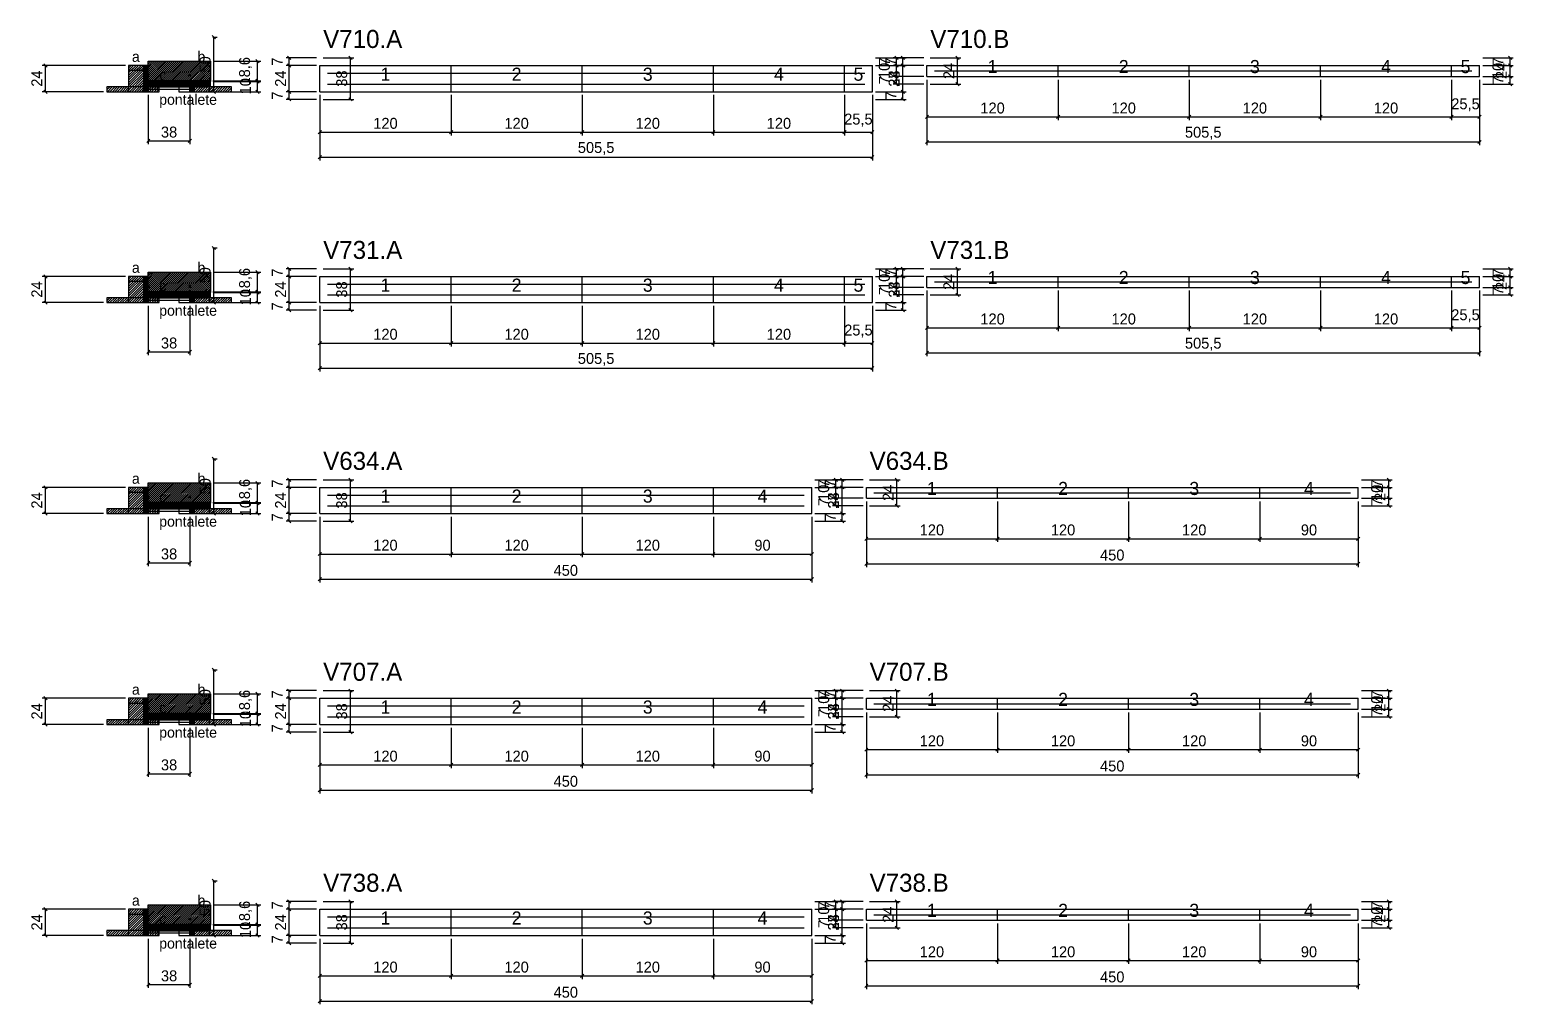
# Model space of a CAD drawing. Extents: x -10500 to 3070, y -6649 to 1250.
# Drawn here: x -69 to 1289, y -5684 to -4792 of the extents above; entities that cross this region are included whole.
import ezdxf
from ezdxf.enums import TextEntityAlignment as Align

# ---------------------------------------------------------------- set-up
doc = ezdxf.new("R2010")
doc.units = 0
for name, color, linetype in [('5', 5, 'Continuous'), ('CONCRETO', 251, 'Continuous'), ('COTA', 241, 'Continuous'), ('detalhes', 7, 'Continuous'), ('ESTRUTURACAO', 7, 'Continuous'), ('Hachura', 251, 'Continuous'), ('Madeira', 126, 'Continuous'), ('NOMENCLATURA', 7, 'Continuous'), ('Painéis', 200, 'Continuous'), ('SARR_2.2x7', 40, 'Continuous')]:
    doc.layers.add(name, color=color, linetype=linetype)
doc.dimstyles.new('PAINEL', dxfattribs={"dimtxt": 10, "dimasz": 3, "dimexe": 3, "dimexo": 3, "dimgap": 3, "dimtad": 1, "dimblk": 'OBLIQUE', "dimblk1": 'OBLIQUE', "dimcen": 2.5, "dimclrd": 4, "dimclre": 4, "dimclrt": 240, "dimazin": 3, "dimtfac": 1, "dimtmove": 0, "dimatfit": 3})

# ---------------------------------------------------------------- blocks, each defined once
blk = doc.blocks.new('PAR_ESQ')
for p, q in [((-1, -1), (1, 1)), ((-1, 1), (1, -1))]:
    blk.add_line(p, q)
blk = doc.blocks.new('PAR_FUNDO_ESQ')
for p, q in [((-1, -1), (1, 1)), ((-1, 1), (1, -1))]:
    blk.add_line(p, q)
blk = doc.blocks.new('PAR_FUNDO_DIR')
for p, q in [((-1, -1), (1, 1)), ((-1, 1), (1, -1))]:
    blk.add_line(p, q)
blk = doc.blocks.new('par_int_esq')
for p, q in [((-1, -1), (1, 1)), ((-1, 1), (1, -1))]:
    blk.add_line(p, q)
blk = doc.blocks.new('par_int_dir')
for p, q in [((-1, -1), (1, 1)), ((-1, 1), (1, -1))]:
    blk.add_line(p, q)
blk = doc.blocks.new('_OBLIQUE')
at = {"color": 0, "linetype": 'BYBLOCK'}
blk.add_line((-0.5, -0.5), (0.5, 0.5), dxfattribs=at)

msp = doc.modelspace()

# ---------------------------------------------------------------- hatches: boundary and pattern name
at = {"layer": 'COTA'}
h = msp.add_hatch(dxfattribs=at)
h.set_pattern_fill('ANSI31', scale=0.4)
h.paths.add_polyline_path([(40, -4841), (40, -4821), (97, -4821), (97, -4839.6), (78, -4839.6), (78, -4841)])
h = msp.add_hatch(dxfattribs=at)
h.set_pattern_fill('ANSI31', scale=0.4)
h.paths.add_polyline_path([(40, -5034), (40, -5014), (97, -5014), (97, -5032.6), (78, -5032.6), (78, -5034)])
h = msp.add_hatch(dxfattribs=at)
h.set_pattern_fill('ANSI31', scale=0.4)
h.paths.add_polyline_path([(40, -5227), (40, -5207), (97, -5207), (97, -5225.6), (78, -5225.6), (78, -5227)])
h = msp.add_hatch(dxfattribs=at)
h.set_pattern_fill('ANSI31', scale=0.4)
h.paths.add_polyline_path([(40, -5420), (40, -5400), (97, -5400), (97, -5418.6), (78, -5418.6), (78, -5420)])
h = msp.add_hatch(dxfattribs=at)
h.set_pattern_fill('ANSI31', scale=0.4)
h.paths.add_polyline_path([(40, -5613), (40, -5593), (97, -5593), (97, -5611.6), (78, -5611.6), (78, -5613)])
at = {"layer": 'Hachura'}
h = msp.add_hatch(dxfattribs=at)
h.set_pattern_fill('ANSI31', scale=0.5)
h.paths.add_polyline_path([(22, -4849), (36, -4849), (36, -4825), (22, -4825)])
h = msp.add_hatch(dxfattribs=at)
h.set_pattern_fill('ANSI31', scale=0.5)
h.paths.add_polyline_path([(22, -4829.4), (36, -4829.4), (36, -4825), (22, -4825)])
h = msp.add_hatch(dxfattribs=at)
h.set_pattern_fill('SOLID')
h.paths.add_polyline_path([(36, -4849), (40, -4849), (40, -4825), (36, -4825)])
h = msp.add_hatch(dxfattribs=at)
h.set_pattern_fill('ANSI31', scale=0.5)
h.paths.add_polyline_path([(2, -4849), (22, -4849), (22, -4844.6), (2, -4844.6)])
h = msp.add_hatch(dxfattribs=at)
h.set_pattern_fill('SOLID')
h.paths.add_polyline_path([(40, -4844.6), (78, -4844.6), (78, -4841), (40, -4841)])
h = msp.add_hatch(dxfattribs=at)
h.set_pattern_fill('ANSI31', scale=0.5)
h.paths.add_polyline_path([(40, -4849), (50, -4849), (50, -4844.6), (40, -4844.6)])
h = msp.add_hatch(dxfattribs=at)
h.set_pattern_fill('SOLID')
h.paths.add_polyline_path([(78, -4849), (82, -4849), (82, -4839), (78, -4839)])
h = msp.add_hatch(dxfattribs=at)
h.set_pattern_fill('SOLID')
h.paths.add_polyline_path([(78, -4839), (97, -4839), (97, -4845), (78, -4845)])
h = msp.add_hatch(dxfattribs=at)
h.set_pattern_fill('ANSI31', scale=0.5)
h.paths.add_polyline_path([(82, -4849), (96, -4849), (96, -4839), (82, -4839)])
h = msp.add_hatch(dxfattribs=at)
h.set_pattern_fill('ANSI31', scale=0.5)
h.paths.add_polyline_path([(82, -4843.4), (96, -4843.4), (96, -4839), (82, -4839)])
h = msp.add_hatch(dxfattribs=at)
h.set_pattern_fill('ANSI31', scale=0.5)
h.paths.add_polyline_path([(96, -4849), (116, -4849), (116, -4844.6), (96, -4844.6)])
h = msp.add_hatch(dxfattribs=at)
h.set_pattern_fill('ANSI31', scale=0.5)
h.paths.add_polyline_path([(22, -5042), (36, -5042), (36, -5018), (22, -5018)])
h = msp.add_hatch(dxfattribs=at)
h.set_pattern_fill('ANSI31', scale=0.5)
h.paths.add_polyline_path([(22, -5022.4), (36, -5022.4), (36, -5018), (22, -5018)])
h = msp.add_hatch(dxfattribs=at)
h.set_pattern_fill('SOLID')
h.paths.add_polyline_path([(36, -5042), (40, -5042), (40, -5018), (36, -5018)])
h = msp.add_hatch(dxfattribs=at)
h.set_pattern_fill('SOLID')
h.paths.add_polyline_path([(40, -5037.6), (78, -5037.6), (78, -5034), (40, -5034)])
h = msp.add_hatch(dxfattribs=at)
h.set_pattern_fill('SOLID')
h.paths.add_polyline_path([(78, -5042), (82, -5042), (82, -5032), (78, -5032)])
h = msp.add_hatch(dxfattribs=at)
h.set_pattern_fill('SOLID')
h.paths.add_polyline_path([(78, -5032), (97, -5032), (97, -5038), (78, -5038)])
h = msp.add_hatch(dxfattribs=at)
h.set_pattern_fill('ANSI31', scale=0.5)
h.paths.add_polyline_path([(82, -5042), (96, -5042), (96, -5032), (82, -5032)])
h = msp.add_hatch(dxfattribs=at)
h.set_pattern_fill('ANSI31', scale=0.5)
h.paths.add_polyline_path([(82, -5036.4), (96, -5036.4), (96, -5032), (82, -5032)])
h = msp.add_hatch(dxfattribs=at)
h.set_pattern_fill('ANSI31', scale=0.5)
h.paths.add_polyline_path([(2, -5042), (22, -5042), (22, -5037.6), (2, -5037.6)])
h = msp.add_hatch(dxfattribs=at)
h.set_pattern_fill('ANSI31', scale=0.5)
h.paths.add_polyline_path([(40, -5042), (50, -5042), (50, -5037.6), (40, -5037.6)])
h = msp.add_hatch(dxfattribs=at)
h.set_pattern_fill('ANSI31', scale=0.5)
h.paths.add_polyline_path([(96, -5042), (116, -5042), (116, -5037.6), (96, -5037.6)])
h = msp.add_hatch(dxfattribs=at)
h.set_pattern_fill('ANSI31', scale=0.5)
h.paths.add_polyline_path([(22, -5235), (36, -5235), (36, -5211), (22, -5211)])
h = msp.add_hatch(dxfattribs=at)
h.set_pattern_fill('ANSI31', scale=0.5)
h.paths.add_polyline_path([(22, -5215.4), (36, -5215.4), (36, -5211), (22, -5211)])
h = msp.add_hatch(dxfattribs=at)
h.set_pattern_fill('SOLID')
h.paths.add_polyline_path([(36, -5235), (40, -5235), (40, -5211), (36, -5211)])
h = msp.add_hatch(dxfattribs=at)
h.set_pattern_fill('SOLID')
h.paths.add_polyline_path([(78, -5235), (82, -5235), (82, -5225), (78, -5225)])
h = msp.add_hatch(dxfattribs=at)
h.set_pattern_fill('SOLID')
h.paths.add_polyline_path([(78, -5225), (97, -5225), (97, -5231), (78, -5231)])
h = msp.add_hatch(dxfattribs=at)
h.set_pattern_fill('ANSI31', scale=0.5)
h.paths.add_polyline_path([(82, -5235), (96, -5235), (96, -5225), (82, -5225)])
h = msp.add_hatch(dxfattribs=at)
h.set_pattern_fill('ANSI31', scale=0.5)
h.paths.add_polyline_path([(82, -5229.4), (96, -5229.4), (96, -5225), (82, -5225)])
h = msp.add_hatch(dxfattribs=at)
h.set_pattern_fill('ANSI31', scale=0.5)
h.paths.add_polyline_path([(2, -5235), (22, -5235), (22, -5230.6), (2, -5230.6)])
h = msp.add_hatch(dxfattribs=at)
h.set_pattern_fill('SOLID')
h.paths.add_polyline_path([(40, -5230.6), (78, -5230.6), (78, -5227), (40, -5227)])
h = msp.add_hatch(dxfattribs=at)
h.set_pattern_fill('ANSI31', scale=0.5)
h.paths.add_polyline_path([(40, -5235), (50, -5235), (50, -5230.6), (40, -5230.6)])
h = msp.add_hatch(dxfattribs=at)
h.set_pattern_fill('ANSI31', scale=0.5)
h.paths.add_polyline_path([(96, -5235), (116, -5235), (116, -5230.6), (96, -5230.6)])
h = msp.add_hatch(dxfattribs=at)
h.set_pattern_fill('ANSI31', scale=0.5)
h.paths.add_polyline_path([(22, -5428), (36, -5428), (36, -5404), (22, -5404)])
h = msp.add_hatch(dxfattribs=at)
h.set_pattern_fill('ANSI31', scale=0.5)
h.paths.add_polyline_path([(22, -5408.4), (36, -5408.4), (36, -5404), (22, -5404)])
h = msp.add_hatch(dxfattribs=at)
h.set_pattern_fill('SOLID')
h.paths.add_polyline_path([(36, -5428), (40, -5428), (40, -5404), (36, -5404)])
h = msp.add_hatch(dxfattribs=at)
h.set_pattern_fill('ANSI31', scale=0.5)
h.paths.add_polyline_path([(2, -5428), (22, -5428), (22, -5423.6), (2, -5423.6)])
h = msp.add_hatch(dxfattribs=at)
h.set_pattern_fill('SOLID')
h.paths.add_polyline_path([(40, -5423.6), (78, -5423.6), (78, -5420), (40, -5420)])
h = msp.add_hatch(dxfattribs=at)
h.set_pattern_fill('ANSI31', scale=0.5)
h.paths.add_polyline_path([(40, -5428), (50, -5428), (50, -5423.6), (40, -5423.6)])
h = msp.add_hatch(dxfattribs=at)
h.set_pattern_fill('SOLID')
h.paths.add_polyline_path([(78, -5428), (82, -5428), (82, -5418), (78, -5418)])
h = msp.add_hatch(dxfattribs=at)
h.set_pattern_fill('SOLID')
h.paths.add_polyline_path([(78, -5418), (97, -5418), (97, -5424), (78, -5424)])
h = msp.add_hatch(dxfattribs=at)
h.set_pattern_fill('ANSI31', scale=0.5)
h.paths.add_polyline_path([(82, -5428), (96, -5428), (96, -5418), (82, -5418)])
h = msp.add_hatch(dxfattribs=at)
h.set_pattern_fill('ANSI31', scale=0.5)
h.paths.add_polyline_path([(82, -5422.4), (96, -5422.4), (96, -5418), (82, -5418)])
h = msp.add_hatch(dxfattribs=at)
h.set_pattern_fill('ANSI31', scale=0.5)
h.paths.add_polyline_path([(96, -5428), (116, -5428), (116, -5423.6), (96, -5423.6)])
h = msp.add_hatch(dxfattribs=at)
h.set_pattern_fill('ANSI31', scale=0.5)
h.paths.add_polyline_path([(22, -5621), (36, -5621), (36, -5597), (22, -5597)])
h = msp.add_hatch(dxfattribs=at)
h.set_pattern_fill('ANSI31', scale=0.5)
h.paths.add_polyline_path([(22, -5601.4), (36, -5601.4), (36, -5597), (22, -5597)])
h = msp.add_hatch(dxfattribs=at)
h.set_pattern_fill('SOLID')
h.paths.add_polyline_path([(36, -5621), (40, -5621), (40, -5597), (36, -5597)])
h = msp.add_hatch(dxfattribs=at)
h.set_pattern_fill('ANSI31', scale=0.5)
h.paths.add_polyline_path([(2, -5621), (22, -5621), (22, -5616.6), (2, -5616.6)])
h = msp.add_hatch(dxfattribs=at)
h.set_pattern_fill('SOLID')
h.paths.add_polyline_path([(40, -5616.6), (78, -5616.6), (78, -5613), (40, -5613)])
h = msp.add_hatch(dxfattribs=at)
h.set_pattern_fill('ANSI31', scale=0.5)
h.paths.add_polyline_path([(40, -5621), (50, -5621), (50, -5616.6), (40, -5616.6)])
h = msp.add_hatch(dxfattribs=at)
h.set_pattern_fill('SOLID')
h.paths.add_polyline_path([(78, -5621), (82, -5621), (82, -5611), (78, -5611)])
h = msp.add_hatch(dxfattribs=at)
h.set_pattern_fill('SOLID')
h.paths.add_polyline_path([(78, -5611), (97, -5611), (97, -5617), (78, -5617)])
h = msp.add_hatch(dxfattribs=at)
h.set_pattern_fill('ANSI31', scale=0.5)
h.paths.add_polyline_path([(82, -5621), (96, -5621), (96, -5611), (82, -5611)])
h = msp.add_hatch(dxfattribs=at)
h.set_pattern_fill('ANSI31', scale=0.5)
h.paths.add_polyline_path([(82, -5615.4), (96, -5615.4), (96, -5611), (82, -5611)])
h = msp.add_hatch(dxfattribs=at)
h.set_pattern_fill('ANSI31', scale=0.5)
h.paths.add_polyline_path([(96, -5621), (116, -5621), (116, -5616.6), (96, -5616.6)])
at = {"layer": 'HACHURACONCRETO'}
h = msp.add_hatch(dxfattribs=at)
h.set_pattern_fill('ANSI31', scale=0.3)
h.paths.add_polyline_path([(40, -4844.6), (78, -4844.6), (78, -4839), (40, -4839)])
h = msp.add_hatch(dxfattribs=at)
h.set_pattern_fill('ANSI31', scale=0.3)
h.paths.add_polyline_path([(40, -5037.6), (78, -5037.6), (78, -5032), (40, -5032)])
h = msp.add_hatch(dxfattribs=at)
h.set_pattern_fill('ANSI31', scale=0.3)
h.paths.add_polyline_path([(40, -5230.6), (78, -5230.6), (78, -5225), (40, -5225)])
h = msp.add_hatch(dxfattribs=at)
h.set_pattern_fill('ANSI31', scale=0.3)
h.paths.add_polyline_path([(40, -5423.6), (78, -5423.6), (78, -5418), (40, -5418)])
h = msp.add_hatch(dxfattribs=at)
h.set_pattern_fill('ANSI31', scale=0.3)
h.paths.add_polyline_path([(40, -5616.6), (78, -5616.6), (78, -5611), (40, -5611)])

# ---------------------------------------------------------------- linework, layer by layer
at = {"layer": 'BARRA_ANCORAGEM'}
for p, q in [((40, -4841.3), (78, -4841.3)), ((40, -4843.3), (40, -4841.3)), ((40, -4843.3), (78, -4843.3)), ((40, -4844.7), (78, -4844.7)), ((40, -4846.7), (40, -4844.7)), ((78, -4843.3), (78, -4841.3)), ((78, -4846.7), (78, -4844.7)), ((40, -4846.7), (78, -4846.7)), ((40, -5034.3), (78, -5034.3)), ((40, -5036.3), (40, -5034.3)), ((40, -5036.3), (78, -5036.3)), ((78, -5036.3), (78, -5034.3)), ((40, -5037.7), (78, -5037.7)), ((40, -5039.7), (40, -5037.7)), ((40, -5039.7), (78, -5039.7)), ((78, -5039.7), (78, -5037.7)), ((40, -5227.3), (78, -5227.3)), ((40, -5229.3), (40, -5227.3)), ((40, -5229.3), (78, -5229.3)), ((40, -5230.7), (78, -5230.7)), ((40, -5232.7), (40, -5230.7)), ((40, -5232.7), (78, -5232.7)), ((78, -5229.3), (78, -5227.3)), ((78, -5232.7), (78, -5230.7)), ((40, -5420.3), (78, -5420.3)), ((40, -5422.3), (40, -5420.3)), ((40, -5422.3), (78, -5422.3)), ((40, -5423.7), (78, -5423.7)), ((40, -5425.7), (40, -5423.7)), ((40, -5425.7), (78, -5425.7)), ((78, -5422.3), (78, -5420.3)), ((78, -5425.7), (78, -5423.7)), ((40, -5613.3), (78, -5613.3)), ((40, -5615.3), (40, -5613.3)), ((40, -5615.3), (78, -5615.3)), ((40, -5616.7), (78, -5616.7)), ((40, -5618.7), (40, -5616.7)), ((40, -5618.7), (78, -5618.7)), ((78, -5615.3), (78, -5613.3)), ((78, -5618.7), (78, -5616.7))]:
    msp.add_line(p, q, dxfattribs=at)
at = {"layer": 'CONCRETO'}
for points in [[(40, -4841), (40, -4821), (97, -4821), (97, -4839.6), (78, -4839.6), (78, -4841)], [(40, -5034), (40, -5014), (97, -5014), (97, -5032.6), (78, -5032.6), (78, -5034)], [(40, -5227), (40, -5207), (97, -5207), (97, -5225.6), (78, -5225.6), (78, -5227)], [(40, -5420), (40, -5400), (97, -5400), (97, -5418.6), (78, -5418.6), (78, -5420)], [(40, -5613), (40, -5593), (97, -5593), (97, -5611.6), (78, -5611.6), (78, -5613)]]:
    msp.add_lwpolyline(points, close=True, dxfattribs=at)
at = {"layer": 'HACHURACONCRETO'}
for points in [[(40, -4844.6), (78, -4844.6), (78, -4839), (40, -4839)], [(40, -5037.6), (78, -5037.6), (78, -5032), (40, -5032)], [(40, -5230.6), (78, -5230.6), (78, -5225), (40, -5225)], [(40, -5423.6), (78, -5423.6), (78, -5418), (40, -5418)], [(40, -5616.6), (78, -5616.6), (78, -5611), (40, -5611)]]:
    msp.add_lwpolyline(points, close=True, dxfattribs=at)
at = {"layer": 'Madeira'}
for points in [[(22, -4849), (36, -4849), (36, -4825), (22, -4825)], [(22, -4829.4), (36, -4829.4), (36, -4825), (22, -4825)], [(2, -4849), (22, -4849), (22, -4844.6), (2, -4844.6)], [(22, -4849), (36, -4849), (36, -4844.6), (22, -4844.6)], [(40, -4849), (50, -4849), (50, -4844.6), (40, -4844.6)], [(68, -4849), (78, -4849), (78, -4844.6), (68, -4844.6)], [(82, -4849), (96, -4849), (96, -4839), (82, -4839)], [(82, -4843.4), (96, -4843.4), (96, -4839), (82, -4839)], [(96, -4849), (116, -4849), (116, -4844.6), (96, -4844.6)], [(22, -5042), (36, -5042), (36, -5018), (22, -5018)], [(22, -5022.4), (36, -5022.4), (36, -5018), (22, -5018)], [(82, -5042), (96, -5042), (96, -5032), (82, -5032)], [(82, -5036.4), (96, -5036.4), (96, -5032), (82, -5032)], [(2, -5042), (22, -5042), (22, -5037.6), (2, -5037.6)], [(22, -5042), (36, -5042), (36, -5037.6), (22, -5037.6)], [(40, -5042), (50, -5042), (50, -5037.6), (40, -5037.6)], [(68, -5042), (78, -5042), (78, -5037.6), (68, -5037.6)], [(96, -5042), (116, -5042), (116, -5037.6), (96, -5037.6)], [(22, -5235), (36, -5235), (36, -5211), (22, -5211)], [(22, -5215.4), (36, -5215.4), (36, -5211), (22, -5211)], [(82, -5235), (96, -5235), (96, -5225), (82, -5225)], [(82, -5229.4), (96, -5229.4), (96, -5225), (82, -5225)], [(2, -5235), (22, -5235), (22, -5230.6), (2, -5230.6)], [(22, -5235), (36, -5235), (36, -5230.6), (22, -5230.6)], [(40, -5235), (50, -5235), (50, -5230.6), (40, -5230.6)], [(68, -5235), (78, -5235), (78, -5230.6), (68, -5230.6)], [(96, -5235), (116, -5235), (116, -5230.6), (96, -5230.6)], [(22, -5428), (36, -5428), (36, -5404), (22, -5404)], [(22, -5408.4), (36, -5408.4), (36, -5404), (22, -5404)], [(2, -5428), (22, -5428), (22, -5423.6), (2, -5423.6)], [(22, -5428), (36, -5428), (36, -5423.6), (22, -5423.6)], [(40, -5428), (50, -5428), (50, -5423.6), (40, -5423.6)], [(68, -5428), (78, -5428), (78, -5423.6), (68, -5423.6)], [(82, -5428), (96, -5428), (96, -5418), (82, -5418)], [(82, -5422.4), (96, -5422.4), (96, -5418), (82, -5418)], [(96, -5428), (116, -5428), (116, -5423.6), (96, -5423.6)], [(22, -5621), (36, -5621), (36, -5597), (22, -5597)], [(22, -5601.4), (36, -5601.4), (36, -5597), (22, -5597)], [(2, -5621), (22, -5621), (22, -5616.6), (2, -5616.6)], [(22, -5621), (36, -5621), (36, -5616.6), (22, -5616.6)], [(40, -5621), (50, -5621), (50, -5616.6), (40, -5616.6)], [(68, -5621), (78, -5621), (78, -5616.6), (68, -5616.6)], [(82, -5621), (96, -5621), (96, -5611), (82, -5611)], [(82, -5615.4), (96, -5615.4), (96, -5611), (82, -5611)], [(96, -5621), (116, -5621), (116, -5616.6), (96, -5616.6)]]:
    msp.add_lwpolyline(points, close=True, dxfattribs=at)
at = {"layer": 'Painéis'}
for p, q in [((197, -4825), (317, -4825)), ((197, -4849), (197, -4825)), ((317, -4849), (317, -4825)), ((317, -4849), (317, -4825)), ((317, -4825), (437, -4825)), ((317, -4849), (317, -4825)), ((437, -4849), (437, -4825)), ((437, -4849), (437, -4825)), ((437, -4825), (557, -4825)), ((437, -4849), (437, -4825)), ((557, -4849), (557, -4825)), ((557, -4849), (557, -4825)), ((557, -4825), (677, -4825)), ((557, -4849), (557, -4825)), ((677, -4849), (677, -4825)), ((677, -4849), (677, -4825)), ((677, -4825), (702.5, -4825)), ((677, -4849), (677, -4825)), ((702.5, -4849), (702.5, -4825)), ((752.5, -4825), (872.5, -4825)), ((752.5, -4835), (752.5, -4825)), ((872.5, -4835), (872.5, -4825)), ((872.5, -4835), (872.5, -4825)), ((872.5, -4825), (992.5, -4825)), ((872.5, -4835), (872.5, -4825)), ((992.5, -4835), (992.5, -4825)), ((992.5, -4835), (992.5, -4825)), ((992.5, -4825), (1112.5, -4825)), ((992.5, -4835), (992.5, -4825)), ((1112.5, -4835), (1112.5, -4825)), ((1112.5, -4835), (1112.5, -4825)), ((1112.5, -4825), (1232.5, -4825)), ((1112.5, -4835), (1112.5, -4825)), ((1232.5, -4835), (1232.5, -4825)), ((1232.5, -4835), (1232.5, -4825)), ((1232.5, -4825), (1258, -4825)), ((1232.5, -4835), (1232.5, -4825)), ((1258, -4835), (1258, -4825)), ((752.5, -4835), (872.5, -4835)), ((872.5, -4835), (992.5, -4835)), ((992.5, -4835), (1112.5, -4835)), ((1112.5, -4835), (1232.5, -4835)), ((1232.5, -4835), (1258, -4835)), ((197, -4849), (317, -4849)), ((317, -4849), (437, -4849)), ((437, -4849), (557, -4849)), ((557, -4849), (677, -4849)), ((677, -4849), (702.5, -4849)), ((197, -5018), (317, -5018)), ((197, -5042), (197, -5018)), ((317, -5042), (317, -5018)), ((317, -5042), (317, -5018)), ((317, -5018), (437, -5018)), ((317, -5042), (317, -5018)), ((437, -5042), (437, -5018)), ((437, -5042), (437, -5018)), ((437, -5018), (557, -5018)), ((437, -5042), (437, -5018)), ((557, -5042), (557, -5018)), ((557, -5042), (557, -5018)), ((557, -5018), (677, -5018)), ((557, -5042), (557, -5018)), ((677, -5042), (677, -5018)), ((677, -5042), (677, -5018)), ((677, -5018), (702.5, -5018)), ((677, -5042), (677, -5018)), ((702.5, -5042), (702.5, -5018)), ((752.5, -5018), (872.5, -5018)), ((752.5, -5028), (752.5, -5018)), ((872.5, -5028), (872.5, -5018)), ((872.5, -5028), (872.5, -5018)), ((872.5, -5018), (992.5, -5018)), ((872.5, -5028), (872.5, -5018)), ((992.5, -5028), (992.5, -5018)), ((992.5, -5028), (992.5, -5018)), ((992.5, -5018), (1112.5, -5018)), ((992.5, -5028), (992.5, -5018)), ((1112.5, -5028), (1112.5, -5018)), ((1112.5, -5028), (1112.5, -5018)), ((1112.5, -5018), (1232.5, -5018)), ((1112.5, -5028), (1112.5, -5018)), ((1232.5, -5028), (1232.5, -5018)), ((1232.5, -5028), (1232.5, -5018)), ((1232.5, -5018), (1258, -5018)), ((1232.5, -5028), (1232.5, -5018)), ((1258, -5028), (1258, -5018)), ((752.5, -5028), (872.5, -5028)), ((872.5, -5028), (992.5, -5028)), ((992.5, -5028), (1112.5, -5028)), ((1112.5, -5028), (1232.5, -5028)), ((1232.5, -5028), (1258, -5028)), ((197, -5042), (317, -5042)), ((317, -5042), (437, -5042)), ((437, -5042), (557, -5042)), ((557, -5042), (677, -5042)), ((677, -5042), (702.5, -5042)), ((197, -5211), (317, -5211)), ((197, -5235), (197, -5211)), ((317, -5235), (317, -5211)), ((317, -5235), (317, -5211)), ((317, -5211), (437, -5211)), ((317, -5235), (317, -5211)), ((437, -5235), (437, -5211)), ((437, -5235), (437, -5211)), ((437, -5211), (557, -5211)), ((437, -5235), (437, -5211)), ((557, -5235), (557, -5211)), ((557, -5235), (557, -5211)), ((557, -5211), (647, -5211)), ((557, -5235), (557, -5211)), ((647, -5235), (647, -5211)), ((697, -5211), (817, -5211)), ((697, -5221), (697, -5211)), ((817, -5221), (817, -5211)), ((817, -5221), (817, -5211)), ((817, -5211), (937, -5211)), ((817, -5221), (817, -5211)), ((937, -5221), (937, -5211)), ((937, -5221), (937, -5211)), ((937, -5211), (1057, -5211)), ((937, -5221), (937, -5211)), ((1057, -5221), (1057, -5211)), ((1057, -5221), (1057, -5211)), ((1057, -5211), (1147, -5211)), ((1057, -5221), (1057, -5211)), ((1147, -5221), (1147, -5211)), ((697, -5221), (817, -5221)), ((817, -5221), (937, -5221)), ((937, -5221), (1057, -5221)), ((1057, -5221), (1147, -5221)), ((197, -5235), (317, -5235)), ((317, -5235), (437, -5235)), ((437, -5235), (557, -5235)), ((557, -5235), (647, -5235)), ((197, -5404), (317, -5404)), ((197, -5428), (197, -5404)), ((317, -5428), (317, -5404)), ((317, -5428), (317, -5404)), ((317, -5404), (437, -5404)), ((317, -5428), (317, -5404)), ((437, -5428), (437, -5404)), ((437, -5428), (437, -5404)), ((437, -5404), (557, -5404)), ((437, -5428), (437, -5404)), ((557, -5428), (557, -5404)), ((557, -5428), (557, -5404)), ((557, -5404), (647, -5404)), ((557, -5428), (557, -5404)), ((647, -5428), (647, -5404)), ((697, -5404), (817, -5404)), ((697, -5414), (697, -5404)), ((697, -5414), (817, -5414)), ((817, -5414), (817, -5404)), ((817, -5414), (817, -5404)), ((817, -5404), (937, -5404)), ((817, -5414), (817, -5404)), ((817, -5414), (937, -5414)), ((937, -5414), (937, -5404)), ((937, -5414), (937, -5404)), ((937, -5404), (1057, -5404)), ((937, -5414), (937, -5404)), ((937, -5414), (1057, -5414)), ((1057, -5414), (1057, -5404)), ((1057, -5414), (1057, -5404)), ((1057, -5404), (1147, -5404)), ((1057, -5414), (1057, -5404)), ((1057, -5414), (1147, -5414)), ((1147, -5414), (1147, -5404)), ((197, -5428), (317, -5428)), ((317, -5428), (437, -5428)), ((437, -5428), (557, -5428)), ((557, -5428), (647, -5428)), ((197, -5597), (317, -5597)), ((197, -5621), (197, -5597)), ((317, -5621), (317, -5597)), ((317, -5621), (317, -5597)), ((317, -5597), (437, -5597)), ((317, -5621), (317, -5597)), ((437, -5621), (437, -5597)), ((437, -5621), (437, -5597)), ((437, -5597), (557, -5597)), ((437, -5621), (437, -5597)), ((557, -5621), (557, -5597)), ((557, -5621), (557, -5597)), ((557, -5597), (647, -5597)), ((557, -5621), (557, -5597)), ((647, -5621), (647, -5597)), ((697, -5597), (817, -5597)), ((697, -5607), (697, -5597)), ((817, -5607), (817, -5597)), ((817, -5607), (817, -5597)), ((817, -5597), (937, -5597)), ((817, -5607), (817, -5597)), ((937, -5607), (937, -5597)), ((937, -5607), (937, -5597)), ((937, -5597), (1057, -5597)), ((937, -5607), (937, -5597)), ((1057, -5607), (1057, -5597)), ((1057, -5607), (1057, -5597)), ((1057, -5597), (1147, -5597)), ((1057, -5607), (1057, -5597)), ((1147, -5607), (1147, -5597)), ((697, -5607), (817, -5607)), ((817, -5607), (937, -5607)), ((937, -5607), (1057, -5607)), ((1057, -5607), (1147, -5607)), ((197, -5621), (317, -5621)), ((317, -5621), (437, -5621)), ((437, -5621), (557, -5621)), ((557, -5621), (647, -5621))]:
    msp.add_line(p, q, dxfattribs=at)
for points in [[(36, -4849), (40, -4849), (40, -4825), (36, -4825)], [(40, -4844.6), (78, -4844.6), (78, -4841), (40, -4841)], [(78, -4849), (82, -4849), (82, -4839), (78, -4839)], [(78, -4839), (97, -4839), (97, -4839.6), (78, -4839.6)], [(36, -5042), (40, -5042), (40, -5018), (36, -5018)], [(40, -5037.6), (78, -5037.6), (78, -5034), (40, -5034)], [(78, -5042), (82, -5042), (82, -5032), (78, -5032)], [(78, -5032), (97, -5032), (97, -5032.6), (78, -5032.6)], [(36, -5235), (40, -5235), (40, -5211), (36, -5211)], [(78, -5235), (82, -5235), (82, -5225), (78, -5225)], [(78, -5225), (97, -5225), (97, -5225.6), (78, -5225.6)], [(40, -5230.6), (78, -5230.6), (78, -5227), (40, -5227)], [(36, -5428), (40, -5428), (40, -5404), (36, -5404)], [(40, -5423.6), (78, -5423.6), (78, -5420), (40, -5420)], [(78, -5428), (82, -5428), (82, -5418), (78, -5418)], [(78, -5418), (97, -5418), (97, -5418.6), (78, -5418.6)], [(36, -5621), (40, -5621), (40, -5597), (36, -5597)], [(40, -5616.6), (78, -5616.6), (78, -5613), (40, -5613)], [(78, -5621), (82, -5621), (82, -5611), (78, -5611)], [(78, -5611), (97, -5611), (97, -5611.6), (78, -5611.6)]]:
    msp.add_lwpolyline(points, close=True, dxfattribs=at)
at = {"layer": 'SARR_2.2x7'}
for points in [[(204, -4832), (317, -4832)], [(204, -4832), (317, -4832)], [(317, -4832), (437, -4832)], [(317, -4832), (437, -4832)], [(437, -4832), (557, -4832)], [(437, -4832), (557, -4832)], [(557, -4832), (677, -4832)], [(557, -4832), (677, -4832)], [(677, -4832), (695.5, -4832)], [(677, -4832), (695.5, -4832)], [(759.5, -4830), (872.5, -4830)], [(759.5, -4830), (872.5, -4830)], [(872.5, -4830), (992.5, -4830)], [(872.5, -4830), (992.5, -4830)], [(992.5, -4830), (1112.5, -4830)], [(992.5, -4830), (1112.5, -4830)], [(1112.5, -4830), (1232.5, -4830)], [(1112.5, -4830), (1232.5, -4830)], [(1232.5, -4830), (1251, -4830)], [(1232.5, -4830), (1251, -4830)], [(204, -4842), (317, -4842)], [(204, -4842), (317, -4842)], [(317, -4842), (437, -4842)], [(317, -4842), (437, -4842)], [(437, -4842), (557, -4842)], [(437, -4842), (557, -4842)], [(557, -4842), (677, -4842)], [(557, -4842), (677, -4842)], [(677, -4842), (695.5, -4842)], [(677, -4842), (695.5, -4842)], [(204, -5025), (317, -5025)], [(204, -5025), (317, -5025)], [(204, -5035), (317, -5035)], [(204, -5035), (317, -5035)], [(317, -5025), (437, -5025)], [(317, -5025), (437, -5025)], [(317, -5035), (437, -5035)], [(317, -5035), (437, -5035)], [(437, -5025), (557, -5025)], [(437, -5025), (557, -5025)], [(437, -5035), (557, -5035)], [(437, -5035), (557, -5035)], [(557, -5025), (677, -5025)], [(557, -5025), (677, -5025)], [(557, -5035), (677, -5035)], [(557, -5035), (677, -5035)], [(677, -5025), (695.5, -5025)], [(677, -5025), (695.5, -5025)], [(677, -5035), (695.5, -5035)], [(677, -5035), (695.5, -5035)], [(759.5, -5023), (872.5, -5023)], [(759.5, -5023), (872.5, -5023)], [(872.5, -5023), (992.5, -5023)], [(872.5, -5023), (992.5, -5023)], [(992.5, -5023), (1112.5, -5023)], [(992.5, -5023), (1112.5, -5023)], [(1112.5, -5023), (1232.5, -5023)], [(1112.5, -5023), (1232.5, -5023)], [(1232.5, -5023), (1251, -5023)], [(1232.5, -5023), (1251, -5023)], [(204, -5218), (317, -5218)], [(204, -5218), (317, -5218)], [(317, -5218), (437, -5218)], [(317, -5218), (437, -5218)], [(437, -5218), (557, -5218)], [(437, -5218), (557, -5218)], [(557, -5218), (640, -5218)], [(557, -5218), (640, -5218)], [(704, -5216), (817, -5216)], [(704, -5216), (817, -5216)], [(817, -5216), (937, -5216)], [(817, -5216), (937, -5216)], [(937, -5216), (1057, -5216)], [(937, -5216), (1057, -5216)], [(1057, -5216), (1140, -5216)], [(1057, -5216), (1140, -5216)], [(204, -5228), (317, -5228)], [(204, -5228), (317, -5228)], [(317, -5228), (437, -5228)], [(317, -5228), (437, -5228)], [(437, -5228), (557, -5228)], [(437, -5228), (557, -5228)], [(557, -5228), (640, -5228)], [(557, -5228), (640, -5228)], [(204, -5411), (317, -5411)], [(204, -5411), (317, -5411)], [(317, -5411), (437, -5411)], [(317, -5411), (437, -5411)], [(437, -5411), (557, -5411)], [(437, -5411), (557, -5411)], [(557, -5411), (640, -5411)], [(557, -5411), (640, -5411)], [(704, -5409), (817, -5409)], [(704, -5409), (817, -5409)], [(817, -5409), (937, -5409)], [(817, -5409), (937, -5409)], [(937, -5409), (1057, -5409)], [(937, -5409), (1057, -5409)], [(1057, -5409), (1140, -5409)], [(1057, -5409), (1140, -5409)], [(204, -5421), (317, -5421)], [(204, -5421), (317, -5421)], [(317, -5421), (437, -5421)], [(317, -5421), (437, -5421)], [(437, -5421), (557, -5421)], [(437, -5421), (557, -5421)], [(557, -5421), (640, -5421)], [(557, -5421), (640, -5421)], [(204, -5604), (317, -5604)], [(204, -5604), (317, -5604)], [(317, -5604), (437, -5604)], [(317, -5604), (437, -5604)], [(437, -5604), (557, -5604)], [(437, -5604), (557, -5604)], [(557, -5604), (640, -5604)], [(557, -5604), (640, -5604)], [(704, -5602), (817, -5602)], [(704, -5602), (817, -5602)], [(817, -5602), (937, -5602)], [(817, -5602), (937, -5602)], [(937, -5602), (1057, -5602)], [(937, -5602), (1057, -5602)], [(1057, -5602), (1140, -5602)], [(1057, -5602), (1140, -5602)], [(204, -5614), (317, -5614)], [(204, -5614), (317, -5614)], [(317, -5614), (437, -5614)], [(317, -5614), (437, -5614)], [(437, -5614), (557, -5614)], [(437, -5614), (557, -5614)], [(557, -5614), (640, -5614)], [(557, -5614), (640, -5614)]]:
    msp.add_lwpolyline(points, dxfattribs=at)
at = {"layer": 'SARRAFO_2_2X7'}
for p, q in [((36, -4834.2), (36, -4829.8)), ((36, -4829.8), (40, -4829.8)), ((40, -4834.2), (40, -4829.8)), ((36, -4834.2), (40, -4834.2)), ((36, -4844.2), (36, -4839.8)), ((36, -4839.8), (40, -4839.8)), ((36, -4844.2), (40, -4844.2)), ((40, -4844.2), (40, -4839.8)), ((78, -4846.2), (78, -4841.8)), ((78, -4841.8), (82, -4841.8)), ((78, -4846.2), (82, -4846.2)), ((82, -4846.2), (82, -4841.8)), ((36, -5027.2), (36, -5022.8)), ((36, -5022.8), (40, -5022.8)), ((40, -5027.2), (40, -5022.8)), ((36, -5027.2), (40, -5027.2)), ((36, -5037.2), (36, -5032.8)), ((36, -5032.8), (40, -5032.8)), ((40, -5037.2), (40, -5032.8)), ((78, -5039.2), (78, -5034.8)), ((78, -5034.8), (82, -5034.8)), ((82, -5039.2), (82, -5034.8)), ((36, -5037.2), (40, -5037.2)), ((78, -5039.2), (82, -5039.2)), ((36, -5220.2), (36, -5215.8)), ((36, -5215.8), (40, -5215.8)), ((36, -5220.2), (40, -5220.2)), ((36, -5230.2), (36, -5225.8)), ((36, -5225.8), (40, -5225.8)), ((40, -5220.2), (40, -5215.8)), ((40, -5230.2), (40, -5225.8)), ((36, -5230.2), (40, -5230.2)), ((78, -5232.2), (78, -5227.8)), ((78, -5227.8), (82, -5227.8)), ((78, -5232.2), (82, -5232.2)), ((82, -5232.2), (82, -5227.8)), ((36, -5413.2), (36, -5408.8)), ((36, -5408.8), (40, -5408.8)), ((36, -5413.2), (40, -5413.2)), ((40, -5413.2), (40, -5408.8)), ((36, -5423.2), (36, -5418.8)), ((36, -5418.8), (40, -5418.8)), ((36, -5423.2), (40, -5423.2)), ((40, -5423.2), (40, -5418.8)), ((78, -5425.2), (78, -5420.8)), ((78, -5420.8), (82, -5420.8)), ((78, -5425.2), (82, -5425.2)), ((82, -5425.2), (82, -5420.8)), ((36, -5606.2), (36, -5601.8)), ((36, -5601.8), (40, -5601.8)), ((36, -5606.2), (40, -5606.2)), ((40, -5606.2), (40, -5601.8)), ((36, -5616.2), (36, -5611.8)), ((36, -5611.8), (40, -5611.8)), ((36, -5616.2), (40, -5616.2)), ((40, -5616.2), (40, -5611.8)), ((78, -5618.2), (78, -5613.8)), ((78, -5613.8), (82, -5613.8)), ((78, -5618.2), (82, -5618.2)), ((82, -5618.2), (82, -5613.8))]:
    msp.add_line(p, q, dxfattribs=at)

# ---------------------------------------------------------------- block references
at = {"layer": 'Painéis'}
for name, p in [('PAR_ESQ', (36, -4844)), ('par_int_esq', (40, -4834)), ('PAR_FUNDO_ESQ', (40, -4839)), ('par_int_dir', (78, -4834)), ('PAR_FUNDO_DIR', (78, -4839)), ('PAR_ESQ', (36, -5037)), ('par_int_esq', (40, -5027)), ('PAR_FUNDO_ESQ', (40, -5032)), ('par_int_dir', (78, -5027)), ('PAR_FUNDO_DIR', (78, -5032)), ('par_int_esq', (40, -5220)), ('PAR_FUNDO_ESQ', (40, -5225)), ('par_int_dir', (78, -5220)), ('PAR_FUNDO_DIR', (78, -5225)), ('PAR_ESQ', (36, -5230)), ('par_int_esq', (40, -5413)), ('par_int_dir', (78, -5413)), ('PAR_ESQ', (36, -5423)), ('PAR_FUNDO_ESQ', (40, -5418)), ('PAR_FUNDO_DIR', (78, -5418)), ('par_int_esq', (40, -5606)), ('par_int_dir', (78, -5606)), ('PAR_ESQ', (36, -5616)), ('PAR_FUNDO_ESQ', (40, -5611)), ('PAR_FUNDO_DIR', (78, -5611))]:
    msp.add_blockref(name, p, dxfattribs=at)

# ---------------------------------------------------------------- texts
at = {"layer": '5'}
for s, p in [('1', (257, -4833)), ('2', (377, -4833)), ('3', (497, -4833)), ('4', (617, -4833)), ('5', (689.75, -4833)), ('1', (812.5, -4826)), ('2', (932.5, -4826)), ('3', (1052.5, -4826)), ('4', (1172.5, -4826)), ('5', (1245.25, -4826)), ('1', (257, -5026)), ('2', (377, -5026)), ('3', (497, -5026)), ('4', (617, -5026)), ('5', (689.75, -5026)), ('1', (812.5, -5019)), ('2', (932.5, -5019)), ('3', (1052.5, -5019)), ('4', (1172.5, -5019)), ('5', (1245.25, -5019)), ('1', (257, -5219)), ('2', (377, -5219)), ('3', (497, -5219)), ('4', (602, -5219)), ('1', (757, -5212)), ('2', (877, -5212)), ('3', (997, -5212)), ('4', (1102, -5212)), ('1', (757, -5405)), ('2', (877, -5405)), ('3', (997, -5405)), ('4', (1102, -5405)), ('1', (257, -5412)), ('2', (377, -5412)), ('3', (497, -5412)), ('4', (602, -5412)), ('1', (757, -5598)), ('2', (877, -5598)), ('3', (997, -5598)), ('4', (1102, -5598)), ('1', (257, -5605)), ('2', (377, -5605)), ('3', (497, -5605)), ('4', (602, -5605))]:
    msp.add_text(s, height=12, dxfattribs=at).set_placement(p, align=Align.MIDDLE_CENTER)
at = {"layer": 'detalhes'}
for s, p in [('a', (25, -4821.7)), ('b', (85, -4821.7)), ('c', (50, -4838.5)), ('a', (25, -5014.7)), ('b', (85, -5014.7)), ('c', (50, -5031.5)), ('b', (85, -5207.7)), ('a', (25, -5207.7)), ('c', (50, -5224.5)), ('a', (25, -5400.7)), ('b', (85, -5400.7)), ('c', (50, -5417.5)), ('a', (25, -5593.7)), ('b', (85, -5593.7)), ('c', (50, -5610.5))]:
    msp.add_text(s, height=9.6, dxfattribs=at).set_placement(p)
at = {"layer": 'ESTRUTURACAO'}
for p in [(50, -4861), (50, -5054), (50, -5247), (50, -5440), (50, -5633)]:
    msp.add_text('pontalete', height=9.6, dxfattribs=at).set_placement(p)
at = {"layer": 'NOMENCLATURA'}
for s, p in [('V710.A', (200, -4809)), ('V710.B', (755.5, -4809)), ('V731.A', (200, -5002)), ('V731.B', (755.5, -5002)), ('V634.A', (200, -5195)), ('V634.B', (700, -5195)), ('V707.A', (200, -5388)), ('V707.B', (700, -5388)), ('V738.A', (200, -5581)), ('V738.B', (700, -5581))]:
    msp.add_text(s, height=16.5, dxfattribs=at).set_placement(p)

# ---------------------------------------------------------------- dimensions: what is measured, and where the dimension line sits
at = {"layer": 'COTA'}
for base, p1, p2 in [((100, -4849), (96, -4849), (96, -4799)), ((140, -4839.6), (97, -4839.6), (97, -4821)), ((169, -4825), (197, -4825), (197, -4818)), ((225, -4856), (197, -4856), (197, -4818)), ((730.5, -4856), (702.5, -4856), (702.5, -4818)), ((730.5, -4825), (702.5, -4825), (702.5, -4818)), ((724.5, -4825), (752.5, -4825), (752.5, -4818)), ((780.5, -4842), (752.5, -4842), (752.5, -4818)), ((1286, -4842), (1258, -4842), (1258, -4818)), ((1286, -4825), (1258, -4825), (1258, -4818)), ((-54, -4849), (2, -4849), (22, -4825)), ((169, -4849), (197, -4849), (197, -4825)), ((730.5, -4849), (702.5, -4849), (702.5, -4825)), ((724.5, -4835), (752.5, -4835), (752.5, -4825)), ((1286, -4835), (1258, -4835), (1258, -4825)), ((140, -4849), (96, -4849), (96, -4839)), ((724.5, -4842), (752.5, -4842), (752.5, -4835)), ((1286, -4842), (1258, -4842), (1258, -4835)), ((169, -4856), (197, -4856), (197, -4849)), ((730.5, -4856), (702.5, -4856), (702.5, -4849)), ((100, -5042), (96, -5042), (96, -4992)), ((-54, -5042), (2, -5042), (22, -5018)), ((140, -5032.6), (97, -5032.6), (97, -5014)), ((169, -5018), (197, -5018), (197, -5011)), ((169, -5042), (197, -5042), (197, -5018)), ((225, -5049), (197, -5049), (197, -5011)), ((730.5, -5049), (702.5, -5049), (702.5, -5011)), ((730.5, -5018), (702.5, -5018), (702.5, -5011)), ((730.5, -5042), (702.5, -5042), (702.5, -5018)), ((724.5, -5018), (752.5, -5018), (752.5, -5011)), ((724.5, -5028), (752.5, -5028), (752.5, -5018)), ((780.5, -5035), (752.5, -5035), (752.5, -5011)), ((1286, -5035), (1258, -5035), (1258, -5011)), ((1286, -5018), (1258, -5018), (1258, -5011)), ((1286, -5028), (1258, -5028), (1258, -5018)), ((140, -5042), (96, -5042), (96, -5032)), ((724.5, -5035), (752.5, -5035), (752.5, -5028)), ((1286, -5035), (1258, -5035), (1258, -5028)), ((169, -5049), (197, -5049), (197, -5042)), ((730.5, -5049), (702.5, -5049), (702.5, -5042)), ((100, -5235), (96, -5235), (96, -5185)), ((-54, -5235), (2, -5235), (22, -5211)), ((140, -5225.6), (97, -5225.6), (97, -5207)), ((169, -5211), (197, -5211), (197, -5204)), ((169, -5235), (197, -5235), (197, -5211)), ((225, -5242), (197, -5242), (197, -5204)), ((675, -5242), (647, -5242), (647, -5204)), ((675, -5211), (647, -5211), (647, -5204)), ((675, -5235), (647, -5235), (647, -5211)), ((669, -5211), (697, -5211), (697, -5204)), ((669, -5221), (697, -5221), (697, -5211)), ((725, -5228), (697, -5228), (697, -5204)), ((1175, -5228), (1147, -5228), (1147, -5204)), ((1175, -5211), (1147, -5211), (1147, -5204)), ((1175, -5221), (1147, -5221), (1147, -5211)), ((140, -5235), (96, -5235), (96, -5225)), ((669, -5228), (697, -5228), (697, -5221)), ((1175, -5228), (1147, -5228), (1147, -5221)), ((169, -5242), (197, -5242), (197, -5235)), ((675, -5242), (647, -5242), (647, -5235)), ((100, -5428), (96, -5428), (96, -5378)), ((-54, -5428), (2, -5428), (22, -5404)), ((140, -5418.6), (97, -5418.6), (97, -5400)), ((169, -5404), (197, -5404), (197, -5397)), ((169, -5428), (197, -5428), (197, -5404)), ((225, -5435), (197, -5435), (197, -5397)), ((675, -5435), (647, -5435), (647, -5397)), ((675, -5404), (647, -5404), (647, -5397)), ((675, -5428), (647, -5428), (647, -5404)), ((669, -5404), (697, -5404), (697, -5397)), ((669, -5414), (697, -5414), (697, -5404)), ((725, -5421), (697, -5421), (697, -5397)), ((1175, -5421), (1147, -5421), (1147, -5397)), ((1175, -5404), (1147, -5404), (1147, -5397)), ((1175, -5414), (1147, -5414), (1147, -5404)), ((140, -5428), (96, -5428), (96, -5418)), ((669, -5421), (697, -5421), (697, -5414)), ((1175, -5421), (1147, -5421), (1147, -5414)), ((169, -5435), (197, -5435), (197, -5428)), ((675, -5435), (647, -5435), (647, -5428)), ((100, -5621), (96, -5621), (96, -5571)), ((140, -5611.6), (97, -5611.6), (97, -5593)), ((169, -5597), (197, -5597), (197, -5590)), ((225, -5628), (197, -5628), (197, -5590)), ((675, -5628), (647, -5628), (647, -5590)), ((675, -5597), (647, -5597), (647, -5590)), ((669, -5597), (697, -5597), (697, -5590)), ((725, -5614), (697, -5614), (697, -5590)), ((1175, -5614), (1147, -5614), (1147, -5590)), ((1175, -5597), (1147, -5597), (1147, -5590)), ((-54, -5621), (2, -5621), (22, -5597)), ((169, -5621), (197, -5621), (197, -5597)), ((675, -5621), (647, -5621), (647, -5597)), ((669, -5607), (697, -5607), (697, -5597)), ((669, -5614), (697, -5614), (697, -5607)), ((1175, -5607), (1147, -5607), (1147, -5597)), ((1175, -5614), (1147, -5614), (1147, -5607)), ((140, -5621), (96, -5621), (96, -5611)), ((169, -5628), (197, -5628), (197, -5621)), ((675, -5628), (647, -5628), (647, -5621))]:
    msp.add_linear_dim(base=base, p1=p1, p2=p2, angle=90, dimstyle='PAINEL', dxfattribs=at).render()
for base, p1, p2 in [((752.5, -4872), (752.5, -4835), (872.5, -4835)), ((752.5, -4895), (752.5, -4835), (1258, -4835)), ((872.5, -4872), (872.5, -4835), (992.5, -4835)), ((992.5, -4872), (992.5, -4835), (1112.5, -4835)), ((1112.5, -4872), (1112.5, -4835), (1232.5, -4835)), ((1232.5, -4872), (1232.5, -4835), (1258, -4835)), ((40, -4894), (40, -4849), (78, -4849)), ((197, -4886), (197, -4849), (317, -4849)), ((197, -4909), (197, -4849), (702.5, -4849)), ((317, -4886), (317, -4849), (437, -4849)), ((437, -4886), (437, -4849), (557, -4849)), ((557, -4886), (557, -4849), (677, -4849)), ((677, -4886), (677, -4849), (702.5, -4849)), ((752.5, -5065), (752.5, -5028), (872.5, -5028)), ((752.5, -5088), (752.5, -5028), (1258, -5028)), ((872.5, -5065), (872.5, -5028), (992.5, -5028)), ((992.5, -5065), (992.5, -5028), (1112.5, -5028)), ((1112.5, -5065), (1112.5, -5028), (1232.5, -5028)), ((1232.5, -5065), (1232.5, -5028), (1258, -5028)), ((40, -5087), (40, -5042), (78, -5042)), ((197, -5079), (197, -5042), (317, -5042)), ((197, -5102), (197, -5042), (702.5, -5042)), ((317, -5079), (317, -5042), (437, -5042)), ((437, -5079), (437, -5042), (557, -5042)), ((557, -5079), (557, -5042), (677, -5042)), ((677, -5079), (677, -5042), (702.5, -5042)), ((697, -5258), (697, -5221), (817, -5221)), ((697, -5281), (697, -5221), (1147, -5221)), ((817, -5258), (817, -5221), (937, -5221)), ((937, -5258), (937, -5221), (1057, -5221)), ((1057, -5258), (1057, -5221), (1147, -5221)), ((40, -5280), (40, -5235), (78, -5235)), ((197, -5272), (197, -5235), (317, -5235)), ((197, -5295), (197, -5235), (647, -5235)), ((317, -5272), (317, -5235), (437, -5235)), ((437, -5272), (437, -5235), (557, -5235)), ((557, -5272), (557, -5235), (647, -5235)), ((697, -5451), (697, -5414), (817, -5414)), ((697, -5474), (697, -5414), (1147, -5414)), ((817, -5451), (817, -5414), (937, -5414)), ((937, -5451), (937, -5414), (1057, -5414)), ((1057, -5451), (1057, -5414), (1147, -5414)), ((40, -5473), (40, -5428), (78, -5428)), ((197, -5465), (197, -5428), (317, -5428)), ((197, -5488), (197, -5428), (647, -5428)), ((317, -5465), (317, -5428), (437, -5428)), ((437, -5465), (437, -5428), (557, -5428)), ((557, -5465), (557, -5428), (647, -5428)), ((697, -5644), (697, -5607), (817, -5607)), ((697, -5667), (697, -5607), (1147, -5607)), ((817, -5644), (817, -5607), (937, -5607)), ((937, -5644), (937, -5607), (1057, -5607)), ((1057, -5644), (1057, -5607), (1147, -5607)), ((40, -5666), (40, -5621), (78, -5621)), ((197, -5658), (197, -5621), (317, -5621)), ((197, -5681), (197, -5621), (647, -5621)), ((317, -5658), (317, -5621), (437, -5621)), ((437, -5658), (437, -5621), (557, -5621)), ((557, -5658), (557, -5621), (647, -5621))]:
    msp.add_linear_dim(base=base, p1=p1, p2=p2, dimstyle='PAINEL', dxfattribs=at).render()

doc.saveas('drawing.dxf')
